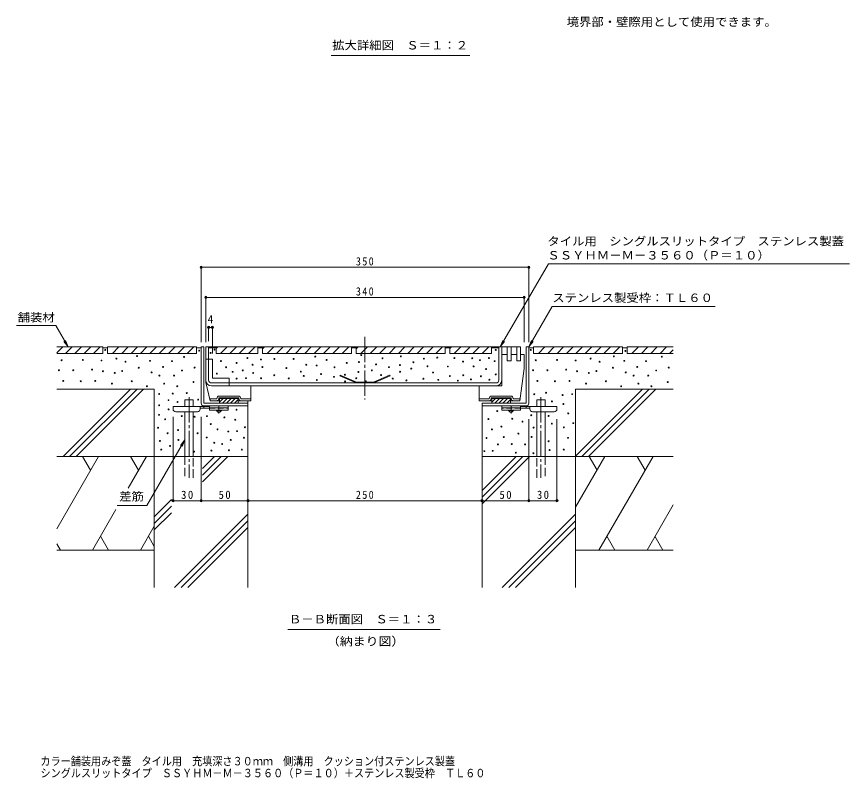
# Model space of a CAD drawing. Units: millimetres at full size, sheet at 1:3, with parts at other scales. Extents: x -1117 to 1162, y -824 to 816.
# Drawn here: x 192 to 1082, y -824 to -10 of the extents above; entities that cross this region are included whole.
import ezdxf
from ezdxf.enums import TextEntityAlignment as Align

# ---------------------------------------------------------------- set-up
doc = ezdxf.new("R2010")
doc.units = ezdxf.units.MM
doc.header["$LTSCALE"] = 3
doc.header["$PDMODE"] = 32
doc.header["$PDSIZE"] = 2.4
for name, pattern in [('CHAIN1', [8, 5, -1, 1, -1]), ('CHAIN2', [12, 9, -1, 1, -1]), ('DASHED1', [1.8, 1.2, -0.6]), ('DASHED2', [3, 2, -1]), ('DASHED3', [4, 3, -1])]:
    doc.linetypes.add(name, pattern=pattern)
for name, color, linetype, lineweight in [('4-0', 7, 'CHAIN2', 9), ('4-1', 2, 'Continuous', 9), ('4-2', 3, 'Continuous', 9), ('4-3', 4, 'Continuous', 9), ('4-4', 7, 'Continuous', 9), ('4-5', 7, 'Continuous', 9), ('4-6', 6, 'Continuous', 9), ('4-A', 6, 'Continuous', 9), ('4-C', 2, 'Continuous', 9), ('4-E', 7, 'Continuous', 9), ('D-5', 7, 'Continuous', 9)]:
    doc.layers.add(name, color=color, linetype=linetype, lineweight=lineweight)
doc.layers.add('F-5_F-5ﾚｲﾔ', color=2, linetype='Continuous')
doc.styles.add('ＭＳ ゴシック', font='')
doc.styles.get('ＭＳ ゴシック').set_extended_font_data('MS Gothic')

msp = doc.modelspace()

# ---------------------------------------------------------------- linework, layer by layer
at = {"layer": '4-0'}
msp.add_line((564.375, -352.322), (564.375, -419.104), dxfattribs=at)
at = {"layer": '4-1'}
for p, q in [((389.375, -423.119), (389.375, -363.119)), ((736.375, -363.119), (739.375, -363.119)), ((736.375, -423.119), (736.375, -363.119)), ((739.375, -423.119), (739.375, -363.119)), ((392.375, -423.119), (439.375, -423.119)), ((392.375, -426.119), (439.375, -426.119)), ((439.375, -426.119), (439.375, -423.119)), ((736.375, -423.119), (689.375, -423.119)), ((689.375, -426.119), (689.375, -423.119)), ((736.375, -426.119), (689.375, -426.119))]:
    msp.add_line(p, q, dxfattribs=at)
msp.add_lwpolyline([(392.375, -423.119), (392.375, -363.119), (389.375, -363.119)], dxfattribs=at)
for centre, start, end in [((392.375, -423.119), 180, 270), ((736.375, -423.119), 270, 0)]:
    msp.add_arc(centre, 3, start, end, dxfattribs=at)
at = {"layer": '4-2'}
for p, q in [((394.375, -398.619), (394.375, -363.119)), ((394.375, -363.119), (730.375, -363.119)), ((397.375, -398.619), (397.375, -363.119)), ((707.375, -398.619), (707.375, -363.119)), ((710.375, -371.119), (710.375, -363.119)), ((538.024, -393.119), (537.623, -394.035)), ((554.934, -401.619), (537.623, -394.035)), ((555.143, -400.619), (538.024, -393.119)), ((573.607, -400.619), (590.727, -393.119)), ((573.817, -401.619), (591.128, -394.035)), ((590.727, -393.119), (591.128, -394.035)), ((400.375, -401.619), (704.375, -401.619)), ((400.375, -404.619), (704.375, -404.619)), ((555.143, -400.619), (573.607, -400.619))]:
    msp.add_line(p, q, dxfattribs=at)
for centre, radius, start, end in [((400.375, -398.619), 6, 180, 270), ((400.375, -398.619), 3, 180, 270), ((704.375, -398.619), 3, 270, 0), ((704.375, -398.619), 6, 270, 0)]:
    msp.add_arc(centre, radius, start, end, dxfattribs=at)
at = {"layer": '4-3'}
for p, q in [((710.375, -371.119), (714.375, -371.119)), ((710.375, -404.619), (710.375, -371.119)), ((720.375, -378.119), (720.375, -371.119)), ((730.375, -378.119), (730.375, -371.119)), ((730.375, -371.119), (734.375, -371.119)), ((734.375, -386.119), (734.375, -371.119)), ((401.375, -376.119), (397.375, -376.119)), ((401.375, -376.119), (401.375, -396.619)), ((720.375, -378.119), (716.375, -378.119)), ((730.375, -378.119), (726.375, -378.119)), ((734.375, -386.119), (729.875, -420.619)), ((394.375, -398.619), (394.375, -401.119)), ((401.375, -396.619), (419.375, -396.619)), ((419.375, -401.619), (419.375, -396.619)), ((398.875, -420.619), (394.375, -401.119)), ((710.375, -404.619), (686.375, -404.619)), ((686.375, -420.619), (686.375, -404.619)), ((429.125, -415.619), (408.625, -415.619)), ((429.125, -417.619), (408.625, -417.619)), ((408.875, -417.619), (408.875, -423.119)), ((408.875, -417.719), (428.875, -417.719)), ((408.875, -417.819), (428.875, -417.819)), ((408.875, -417.919), (428.875, -417.919)), ((428.875, -417.619), (428.875, -423.119)), ((699.625, -415.619), (720.125, -415.619)), ((699.625, -417.619), (720.125, -417.619)), ((699.875, -417.619), (699.875, -423.119)), ((719.875, -417.719), (699.875, -417.719)), ((719.875, -417.819), (699.875, -417.819)), ((719.875, -417.919), (699.875, -417.919)), ((719.875, -417.619), (719.875, -423.119)), ((398.875, -420.619), (398.875, -418.619)), ((405.625, -418.619), (398.875, -418.619)), ((405.625, -420.619), (398.875, -420.619)), ((405.625, -420.619), (408.875, -420.619)), ((408.875, -418.019), (428.875, -418.019)), ((412.919, -418.119), (408.875, -422.163)), ((408.875, -418.119), (428.875, -418.119)), ((428.875, -423.119), (408.875, -423.119)), ((417.161, -418.119), (412.161, -423.119)), ((421.404, -418.119), (416.404, -423.119)), ((425.647, -418.119), (420.647, -423.119)), ((428.875, -419.133), (424.889, -423.119)), ((432.125, -418.619), (442.375, -418.619)), ((696.625, -418.619), (686.375, -418.619)), ((699.875, -420.619), (686.375, -420.619)), ((719.875, -418.019), (699.875, -418.019)), ((719.875, -418.119), (699.875, -418.119)), ((703.919, -418.119), (699.875, -422.163)), ((699.875, -423.119), (719.875, -423.119)), ((708.161, -418.119), (703.161, -423.119)), ((712.404, -418.119), (707.404, -423.119)), ((716.647, -418.119), (711.647, -423.119)), ((719.875, -419.133), (715.889, -423.119)), ((723.125, -420.619), (719.875, -420.619)), ((723.125, -418.619), (729.875, -418.619)), ((723.125, -420.619), (729.875, -420.619)), ((729.875, -420.619), (729.875, -418.619))]:
    msp.add_line(p, q, dxfattribs=at)
at = {"layer": '4-3', "linetype": 'DASHED1'}
for p, q in [((397.375, -376.119), (394.375, -376.119)), ((419.375, -404.619), (419.375, -401.619))]:
    msp.add_line(p, q, dxfattribs=at)
at = {"layer": '4-3'}
for points in [[(714.375, -371.119), (716.375, -371.119), (716.375, -378.119)], [(720.375, -371.119), (726.375, -371.119), (726.375, -378.119)], [(428.875, -420.619), (442.375, -420.619), (442.375, -404.619)]]:
    msp.add_lwpolyline(points, dxfattribs=at)
for centre, radius, start, end in [((408.625, -418.119), 2.5, 90, 180), ((408.625, -418.119), 0.5, 90, 180), ((429.125, -418.119), 2.5, 0, 90), ((429.125, -418.119), 0.5, 0, 90), ((699.625, -418.119), 2.5, 90, 180), ((699.625, -418.119), 0.5, 90, 180), ((720.125, -418.119), 2.5, 0, 90), ((720.125, -418.119), 0.5, 0, 90), ((405.625, -418.119), 0.5, 270, 0), ((405.625, -418.119), 2.5, 270, 0), ((432.125, -418.119), 2.5, 180, 270), ((432.125, -418.119), 0.5, 180, 270), ((696.625, -418.119), 2.5, 270, 0), ((696.625, -418.119), 0.5, 270, 0), ((723.125, -418.119), 2.5, 180, 270), ((723.125, -418.119), 0.5, 180, 270)]:
    msp.add_arc(centre, radius, start, end, dxfattribs=at)
at = {"layer": '4-4'}
for p, q in [((389.376, -277.124), (389.376, -358.12)), ((389.376, -278.024), (739.375, -278.024)), ((739.375, -277.124), (739.375, -358.12)), ((394.375, -309.241), (394.375, -358.12)), ((734.375, -310.141), (394.375, -310.141)), ((734.375, -309.241), (734.375, -358.12)), ((397.375, -341.358), (397.375, -357.119)), ((397.375, -342.258), (401.375, -342.258)), ((401.375, -341.358), (401.375, -370.119)), ((439.375, -528.267), (439.375, -431.119)), ((689.375, -528.267), (689.375, -431.119)), ((359.376, -528.267), (359.376, -437.619)), ((389.375, -528.267), (389.375, -437.619)), ((739.375, -528.267), (739.375, -440.419)), ((769.375, -528.267), (769.375, -440.419)), ((359.376, -527.367), (389.375, -527.367)), ((389.375, -527.367), (439.375, -527.367)), ((439.375, -527.367), (689.375, -527.367)), ((689.375, -527.367), (739.375, -527.367)), ((739.375, -527.367), (769.375, -527.367))]:
    msp.add_line(p, q, dxfattribs=at)
for p in [(389.376, -278.024), (739.375, -278.024), (394.375, -310.141), (734.375, -310.141), (397.375, -342.258), (401.375, -342.258), (359.376, -527.367), (389.375, -527.367), (439.375, -527.367), (689.375, -527.367), (739.375, -527.367), (769.375, -527.367)]:
    msp.add_point(p, dxfattribs=at)
at = {"layer": '4-5'}
for p, q in [((764.396, -319.783), (739.375, -363.119)), ((938.396, -319.783), (764.396, -319.783)), ((247.41, -363.119), (244.54, -356.19)), ((708.875, -363.119), (713.441, -357.169)), ((739.375, -363.119), (742.246, -356.19)), ((739.375, -363.119), (743.941, -357.169)), ((371.917, -462.505), (331.531, -532.456)), ((371.917, -462.505), (367.351, -468.455)), ((371.917, -462.505), (369.047, -469.434)), ((331.531, -532.456), (299.862, -532.456)), ((482.065, -664.978), (644.678, -664.978))]:
    msp.add_line(p, q, dxfattribs=at)
for points in [[(1081.681, -274.217), (760.203, -274.217), (708.875, -363.119), (711.746, -356.19)], [(192.339, -340.35), (234.264, -340.35), (247.41, -363.119), (242.844, -357.169)]]:
    msp.add_lwpolyline(points, dxfattribs=at)
at = {"layer": '4-6'}
for p, q in [((339.375, -408.119), (235.175, -408.119)), ((242.244, -479.682), (313.806, -408.119)), ((248.877, -480.119), (320.877, -408.119)), ((255.948, -480.119), (327.948, -408.119)), ((339.375, -480.119), (339.375, -408.119)), ((789.375, -480.119), (789.375, -408.119)), ((789.375, -479.682), (860.938, -408.119)), ((789.375, -408.119), (893.575, -408.119)), ((796.009, -480.119), (868.009, -408.119)), ((803.08, -480.119), (875.08, -408.119)), ((371.917, -426.619), (371.917, -419.619)), ((439.375, -420.619), (439.375, -620.119)), ((689.375, -423.119), (689.375, -620.119)), ((747.834, -419.619), (756.834, -419.619)), ((747.834, -426.619), (747.834, -419.619)), ((756.834, -426.619), (756.834, -419.619)), ((371.917, -480.119), (371.917, -432.419)), ((380.917, -480.119), (380.917, -432.419)), ((747.834, -480.119), (747.834, -432.419)), ((756.834, -480.119), (756.834, -432.419)), ((339.375, -480.119), (235.175, -480.119)), ((279.701, -480.119), (235.175, -557.241)), ((262.654, -480.119), (271.178, -494.883)), ((331.004, -480.119), (311.513, -513.878)), ((313.956, -480.119), (322.48, -494.883)), ((439.375, -480.119), (339.375, -480.119)), ((339.375, -480.119), (339.375, -620.119)), ((390.928, -492.929), (403.738, -480.119)), ((390.928, -500), (410.809, -480.119)), ((390.928, -507.071), (417.88, -480.119)), ((689.375, -480.119), (789.375, -480.119)), ((689.375, -516.5), (725.756, -480.119)), ((689.375, -523.571), (732.827, -480.119)), ((689.375, -530.642), (739.898, -480.119)), ((820.707, -480.119), (789.375, -534.387)), ((789.375, -480.119), (789.375, -620.119)), ((789.375, -480.119), (893.575, -480.119)), ((803.659, -480.119), (812.183, -494.883)), ((872.009, -480.119), (814.274, -580.119)), ((854.962, -480.119), (863.485, -494.883)), ((339.375, -544.482), (357.809, -526.048)), ((339.375, -551.553), (357.809, -533.12)), ((893.575, -531.623), (865.576, -580.119)), ((298.255, -536.841), (273.269, -580.119)), ((339.375, -558.624), (357.809, -540.191)), ((361.018, -620.119), (439.375, -541.762)), ((711.018, -620.119), (789.375, -541.762)), ((368.089, -620.119), (439.375, -548.833)), ((718.089, -620.119), (789.375, -548.833)), ((339.375, -554.477), (324.571, -580.119)), ((375.16, -620.119), (439.375, -555.904)), ((725.16, -620.119), (789.375, -555.904)), ((281.792, -565.356), (290.316, -580.119)), ((333.094, -565.356), (339.375, -576.235)), ((822.798, -565.356), (831.321, -580.119)), ((874.1, -565.356), (882.623, -580.119)), ((235.175, -573.471), (239.014, -580.119)), ((339.375, -580.119), (235.175, -580.119)), ((789.375, -580.119), (893.575, -580.119))]:
    msp.add_line(p, q, dxfattribs=at)
at = {"layer": '4-6', "linetype": 'CHAIN2'}
for p, q in [((376.417, -416.834), (376.417, -502.786)), ((752.334, -416.834), (752.334, -502.786))]:
    msp.add_line(p, q, dxfattribs=at)
at = {"layer": '4-6', "linetype": 'DASHED3'}
for p, q in [((371.917, -480.119), (371.917, -502.786)), ((380.917, -502.786), (380.917, -480.119)), ((747.834, -502.786), (747.834, -480.119)), ((756.834, -480.119), (756.834, -502.786))]:
    msp.add_line(p, q, dxfattribs=at)
at = {"layer": '4-6'}
msp.add_lwpolyline([(380.917, -426.619), (380.917, -419.619), (371.917, -419.619)], dxfattribs=at)
at = {"layer": '4-A'}
for p, q in [((720.375, -363.119), (720.375, -378.119)), ((726.375, -363.119), (730.375, -363.119)), ((726.375, -378.119), (726.375, -363.119)), ((730.375, -363.119), (730.375, -378.119)), ((730.375, -378.119), (726.375, -378.119))]:
    msp.add_line(p, q, dxfattribs=at)
msp.add_lwpolyline([(720.375, -378.119), (716.375, -378.119), (716.375, -363.119), (720.375, -363.119)], dxfattribs=at)
at = {"layer": '4-C', "color": 4}
for p, q in [((359.376, -429.419), (359.376, -426.619)), ((359.376, -426.619), (398.375, -426.619)), ((388.376, -429.419), (388.376, -426.619)), ((392.376, -428.619), (392.376, -426.619)), ((769.375, -426.619), (730.375, -426.619)), ((736.375, -428.619), (736.375, -426.619)), ((740.375, -429.419), (740.375, -426.619)), ((769.375, -429.419), (769.375, -426.619)), ((385.376, -432.419), (362.375, -432.419)), ((388.371, -428.619), (398.375, -428.619)), ((740.38, -428.619), (730.375, -428.619)), ((743.375, -432.419), (766.375, -432.419))]:
    msp.add_line(p, q, dxfattribs=at)
at = {"layer": '4-C', "color": 3}
for p, q in [((398.375, -426.119), (418.375, -426.119)), ((398.375, -426.119), (398.375, -430.619)), ((418.375, -426.119), (418.375, -430.619)), ((710.375, -426.119), (710.375, -430.619)), ((730.375, -426.119), (710.375, -426.119)), ((730.375, -426.119), (730.375, -430.619)), ((398.375, -428.119), (418.375, -428.119)), ((398.375, -430.619), (418.375, -430.619)), ((730.375, -428.119), (710.375, -428.119)), ((730.375, -430.619), (710.375, -430.619))]:
    msp.add_line(p, q, dxfattribs=at)
at = {"layer": '4-C', "color": 4, "linetype": 'CHAIN1'}
for p, q in [((408.375, -434.167), (408.375, -426.119)), ((720.375, -434.167), (720.375, -426.119))]:
    msp.add_line(p, q, dxfattribs=at)
at = {"layer": '4-C', "color": 3, "linetype": 'DASHED2'}
for p, q in [((398.375, -428.619), (418.375, -428.619)), ((730.375, -428.619), (710.375, -428.619))]:
    msp.add_line(p, q, dxfattribs=at)
at = {"layer": '4-C'}
for p, q in [((405.625, -431.119), (405.625, -430.619)), ((407.376, -432.619), (405.625, -431.119)), ((411.126, -431.119), (405.625, -431.119)), ((409.375, -432.619), (407.376, -432.619)), ((411.126, -431.119), (409.375, -432.619)), ((411.126, -431.119), (411.126, -430.619)), ((717.625, -431.119), (717.625, -430.619)), ((717.625, -431.119), (719.375, -432.619)), ((717.625, -431.119), (723.125, -431.119)), ((719.375, -432.619), (721.375, -432.619)), ((721.375, -432.619), (723.125, -431.119)), ((723.125, -431.119), (723.125, -430.619))]:
    msp.add_line(p, q, dxfattribs=at)
at = {"layer": '4-C', "color": 4}
for centre, start, end in [((362.375, -429.419), 180, 270), ((385.376, -429.419), 270, 0), ((743.375, -429.419), 180, 270), ((766.375, -429.419), 270, 0)]:
    msp.add_arc(centre, 3, start, end, dxfattribs=at)
at = {"layer": '4-E', "color": 2}
for p, q in [((235.175, -363.119), (284.376, -363.119)), ((235.175, -369.48), (241.536, -363.119)), ((244.536, -370.119), (251.536, -363.119)), ((254.536, -370.119), (261.536, -363.119)), ((264.536, -370.119), (271.536, -363.119)), ((274.536, -370.119), (281.536, -363.119)), ((284.376, -363.119), (284.376, -370.119)), ((284.376, -364.119), (289.376, -364.119)), ((289.376, -363.119), (289.376, -370.119)), ((289.376, -363.119), (384.376, -363.119)), ((294.536, -370.119), (301.536, -363.119)), ((304.536, -370.119), (311.536, -363.119)), ((314.536, -370.119), (321.536, -363.119)), ((324.536, -370.119), (331.536, -363.119)), ((334.536, -370.119), (341.536, -363.119)), ((344.536, -370.119), (351.536, -363.119)), ((354.536, -370.119), (361.536, -363.119)), ((364.536, -370.119), (371.536, -363.119)), ((374.536, -370.119), (381.536, -363.119)), ((384.376, -363.119), (384.376, -370.119)), ((384.376, -364.119), (389.376, -364.119)), ((397.375, -364.119), (405.275, -364.119)), ((405.275, -363.119), (405.275, -370.119)), ((405.275, -363.119), (449.875, -363.119)), ((405.275, -364.88), (407.036, -363.119)), ((410.036, -370.119), (417.036, -363.119)), ((420.036, -370.119), (427.036, -363.119)), ((430.036, -370.119), (437.036, -363.119)), ((440.036, -370.119), (447.036, -363.119)), ((449.875, -363.119), (449.875, -370.119)), ((449.875, -364.119), (454.875, -364.119)), ((454.875, -363.119), (549.875, -363.119)), ((454.875, -363.119), (454.875, -370.119)), ((454.875, -365.28), (457.036, -363.119)), ((460.036, -370.119), (467.036, -363.119)), ((470.036, -370.119), (477.036, -363.119)), ((480.036, -370.119), (487.036, -363.119)), ((490.036, -370.119), (497.036, -363.119)), ((500.036, -370.119), (507.036, -363.119)), ((510.036, -370.119), (517.036, -363.119)), ((520.036, -370.119), (527.036, -363.119)), ((530.036, -370.119), (537.036, -363.119)), ((540.036, -370.119), (547.036, -363.119)), ((549.875, -363.119), (549.875, -370.119)), ((549.875, -364.119), (554.875, -364.119)), ((554.875, -363.119), (649.875, -363.119)), ((554.875, -363.119), (554.875, -370.119)), ((554.875, -365.28), (557.036, -363.119)), ((560.036, -370.119), (567.036, -363.119)), ((570.036, -370.119), (577.036, -363.119)), ((580.036, -370.119), (587.036, -363.119)), ((590.036, -370.119), (597.036, -363.119)), ((600.036, -370.119), (607.036, -363.119)), ((610.036, -370.119), (617.036, -363.119)), ((620.036, -370.119), (627.036, -363.119)), ((630.036, -370.119), (637.036, -363.119)), ((640.036, -370.119), (647.036, -363.119)), ((649.875, -363.119), (649.875, -370.119)), ((649.875, -364.119), (654.875, -364.119)), ((654.875, -363.119), (654.875, -370.119)), ((654.875, -363.119), (699.475, -363.119)), ((654.875, -364.88), (656.636, -363.119)), ((659.636, -370.119), (666.636, -363.119)), ((669.636, -370.119), (676.636, -363.119)), ((679.636, -370.119), (686.636, -363.119)), ((689.636, -370.119), (696.636, -363.119)), ((699.475, -363.119), (699.475, -370.119)), ((707.375, -364.119), (699.475, -364.119)), ((739.375, -364.119), (744.375, -364.119)), ((744.375, -363.119), (744.375, -370.119)), ((744.375, -363.119), (839.375, -363.119)), ((749.536, -370.119), (756.536, -363.119)), ((759.536, -370.119), (766.536, -363.119)), ((769.536, -370.119), (776.536, -363.119)), ((779.536, -370.119), (786.536, -363.119)), ((789.536, -370.119), (796.536, -363.119)), ((799.536, -370.119), (806.536, -363.119)), ((809.536, -370.119), (816.536, -363.119)), ((819.536, -370.119), (826.536, -363.119)), ((829.536, -370.119), (836.536, -363.119)), ((839.375, -363.119), (839.375, -370.119)), ((839.375, -364.119), (844.375, -364.119)), ((844.375, -363.119), (893.575, -363.119)), ((844.375, -363.119), (844.375, -370.119)), ((849.536, -370.119), (856.536, -363.119)), ((859.536, -370.119), (866.536, -363.119)), ((869.536, -370.119), (876.536, -363.119)), ((879.536, -370.119), (886.536, -363.119)), ((284.376, -370.119), (235.175, -370.119)), ((384.376, -370.119), (289.376, -370.119)), ((449.875, -370.119), (405.275, -370.119)), ((549.875, -370.119), (454.875, -370.119)), ((649.875, -370.119), (554.875, -370.119)), ((699.475, -370.119), (654.875, -370.119)), ((839.375, -370.119), (744.375, -370.119)), ((893.575, -370.119), (844.375, -370.119)), ((889.536, -370.119), (893.575, -366.08))]:
    msp.add_line(p, q, dxfattribs=at)
at = {"layer": '4-E'}
for centre in [(286.968, -366.385), (320.909, -372.895), (371.121, -373.808), (387.293, -367.026), (399.473, -369.547), (403.623, -365.99), (511.215, -373.476), (560.425, -371.785), (602.674, -373.292), (704.052, -366.283), (741.336, -366.266), (830.136, -373.254), (842.46, -367.386), (881.391, -373.646), (240.36, -377.346), (263.053, -376.955), (282.942, -377.607), (298.861, -375.602), (308.569, -378.977), (334.857, -377.95), (358.137, -378.341), (410.517, -378.155), (427.178, -380.131), (438.79, -374.987), (444.375, -382.189), (453.305, -376.562), (467.562, -375.975), (488.139, -375.975), (501.674, -382.115), (523.314, -376.977), (544.833, -380.237), (557.875, -379.324), (576.274, -381.822), (583.088, -375.203), (601.692, -382.504), (616.021, -379.434), (627.329, -375.644), (641.539, -374.466), (659.929, -374.988), (669.188, -378.77), (678.97, -375.248), (687.075, -377.228), (696.775, -375.023), (702.728, -378.33), (746.789, -377.346), (769.482, -376.955), (789.371, -377.607), (805.291, -375.602), (814.999, -378.977), (841.286, -377.95), (864.566, -378.341), (237.483, -388.057), (252.75, -388.041), (272.834, -387.258), (284.507, -389.149), (297.027, -390.91), (305.048, -388.954), (322.728, -385.383), (336.422, -390.274), (348.747, -384.405), (368.897, -388.318), (382.395, -385.188), (406.13, -391.553), (415.971, -384.795), (422.916, -389.685), (433.792, -388.215), (444.927, -390.819), (454.775, -384.646), (480.496, -385.675), (495.865, -389.466), (512.75, -382.976), (531.791, -384.802), (557.271, -389.764), (571.668, -388.134), (589.921, -384.722), (601.862, -389.669), (613.804, -386.257), (631.106, -383.726), (637.131, -390.455), (652.886, -383.987), (680.423, -383.949), (693.689, -386.708), (743.912, -388.057), (759.179, -388.041), (779.264, -387.258), (790.936, -389.149), (803.457, -390.91), (811.477, -388.954), (829.157, -385.383), (842.851, -390.274), (855.176, -384.405), (875.326, -388.318), (888.824, -385.188), (242.055, -399.387), (260.836, -399.779), (276.356, -399.387), (315.221, -399.713), (344.834, -393.796), (360.485, -393.796), (381.221, -400.643), (427.178, -396.887), (437.173, -396.446), (453.452, -396.552), (467.415, -393.318), (482.995, -396.699), (498.929, -394.142), (512.917, -398.464), (517.523, -392.152), (531.17, -395.052), (542.941, -392.834), (543.112, -399.999), (555.053, -396.587), (565.289, -399.658), (581.495, -393.175), (594.075, -396.908), (608.619, -398.805), (626.698, -397.106), (642.609, -398.28), (655.02, -394.199), (663.549, -399.146), (669.35, -393.346), (677.538, -397.81), (688.177, -394.425), (697.216, -398.173), (704.051, -392.44), (748.485, -399.387), (767.265, -399.779), (782.785, -399.387), (821.65, -399.713), (851.264, -393.796), (866.914, -393.796), (887.651, -400.643), (294.093, -402.257), (331.532, -405.142), (349.921, -402.208), (363.81, -405.142), (800.522, -402.257), (837.961, -405.142), (856.35, -402.208), (870.24, -405.142), (344.55, -413.302), (358.983, -412.955), (373.938, -412.433), (745.118, -413.618), (757.813, -412.053), (775.376, -414.574), (785.635, -413.531), (344.56, -425.421), (354.493, -419.978), (364.191, -421.93), (386.197, -419.389), (764.098, -421.23), (776.291, -424.172), (344.483, -435.61), (354.663, -429.905), (427.138, -430.227), (705.681, -431.59), (741.963, -436.139), (781.534, -434.157), (350.922, -440.398), (368.609, -436.96), (382.436, -437.686), (395.549, -437.082), (414.239, -438.402), (425.816, -440.897), (696.155, -440.149), (721.659, -439.87), (732.603, -442.895), (760.492, -436.805), (763.946, -445), (786.816, -444.53), (343.395, -449.442), (364.668, -451.972), (399.681, -445.522), (406.867, -451.235), (418.292, -453.446), (427.809, -453.06), (436.207, -448.97), (699.912, -451.229), (710.015, -448.194), (744.404, -449.232), (776.722, -449.054), (353.612, -455.289), (365.114, -462.424), (385.653, -455.327), (395.383, -459.83), (421.035, -462.424), (435.061, -460.08), (694.167, -460.479), (712.594, -459.373), (728.196, -455.688), (742.296, -459.218), (781.267, -460.233), (345.32, -463.581), (356.145, -468.85), (403.366, -465.424), (411.859, -466.929), (706.329, -467.236), (721.159, -466.832), (735.306, -467.165), (760.506, -463.919), (346.794, -472.795), (381.77, -474.966), (400.376, -473.81), (419.029, -473.532), (432.83, -472.812), (691.923, -474.418), (700.801, -474.115), (725.494, -476.081), (744.182, -476.748), (761.602, -473.322), (776.599, -472.764)]:
    msp.add_circle(centre, 0.5, dxfattribs=at)
at = {"layer": 'D-5'}
msp.add_line((528.227, -51.988), (676.296, -51.988), dxfattribs=at)

# ---------------------------------------------------------------- texts
at = {"layer": '4-4', "color": 2, "style": 'ＭＳ ゴシック'}
msp.add_text('4', height=8.798, dxfattribs=at).set_placement((396.375, -340.458), align=Align.BOTTOM_LEFT)
at = {"layer": '4-4', "color": 2, "char_height": 8.798, "attachment_point": 7, "style": 'ＭＳ ゴシック'}
for s, insert in [('\\T1.27;\\W0.9;350', (554.625, -276.224)), ('\\T1.27;\\W0.9;340', (554.625, -308.341)), ('\\T1.27;\\W0.95;30', (368.001, -525.567)), ('\\T1.27;\\W0.95;50', (408, -525.567)), ('\\T1.27;\\W0.9;250', (554.625, -525.567)), ('\\T1.27;\\W0.95;50', (708, -525.567)), ('\\T1.27;\\W0.95;30', (748, -525.567))]:
    msp.add_mtext(s, dxfattribs=dict(at, insert=insert))
at = {"layer": '4-5', "color": 2, "style": 'ＭＳ ゴシック'}
for s, width, p in [('タイル用\u3000シングルスリットタイプ\u3000ステンレス製蓋', 1.1, (759.181, -257.336)), ('ＳＳＹＨＭ－Ｍ－３５６０（Ｐ＝１０）', 1.1, (759.181, -272.336)), ('ステンレス製受枠：ＴＬ６０', 1.1, (764.396, -317.775)), ('舗装材', 1.1, (193.416, -338.674)), ('差筋', 1.1, (301.841, -529.886)), ('Ｂ－Ｂ断面図\u3000Ｓ＝１：３', 1.1, (483.134, -661.021)), ('（納まり図）', 1.15, (523.622, -684.701))]:
    msp.add_text(s, height=8.798, dxfattribs=dict(at, width=width)).set_placement(p, align=Align.BOTTOM_LEFT)
at = {"layer": 'D-5', "color": 2, "style": 'ＭＳ ゴシック', "width": 1.1}
for s, p in [('\u3000境界部・壁際用として使用できます。', (766.575, -23.089)), ('拡大詳細図\u3000Ｓ＝１：２', (529.296, -48.031))]:
    msp.add_text(s, height=8.798, dxfattribs=at).set_placement(p, align=Align.BOTTOM_LEFT)
at = {"layer": 'F-5_F-5ﾚｲﾔ', "style": 'ＭＳ ゴシック', "width": 0.9}
for s, p in [('カラー舗装用みぞ蓋\u3000タイル用\u3000充填深さ３０ｍｍ\u3000側溝用\u3000クッション付ステンレス製蓋', (217.737, -812.7)), ('シングルスリットタイプ\u3000ＳＳＹＨＭ－Ｍ－３５６０（Ｐ＝１０）＋ステンレス製受枠\u3000ＴＬ６０', (217.812, -825.389))]:
    msp.add_text(s, height=8.798, dxfattribs=at).set_placement(p, align=Align.BOTTOM_LEFT)

doc.saveas('drawing.dxf')
